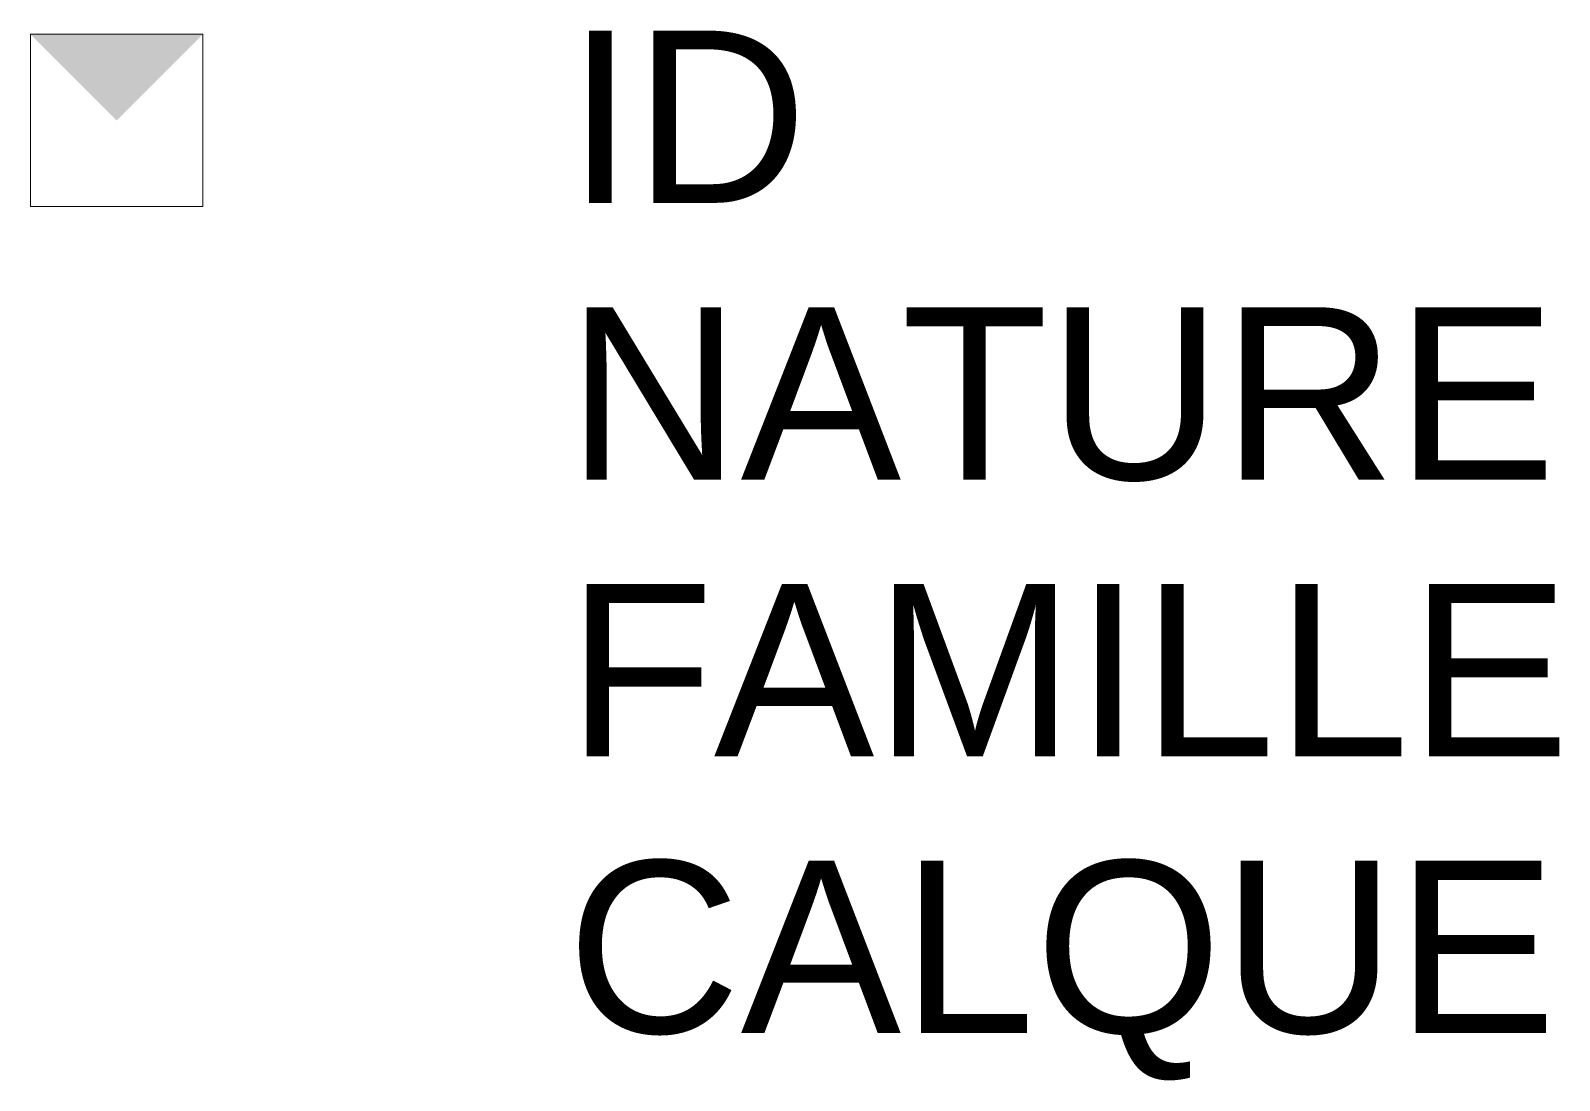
# Model space of a CAD drawing. Header units: metres. Extents: x 3141.9 to 3143.68, y 1885.51 to 1886.73.
import ezdxf

# ---------------------------------------------------------------- set-up
doc = ezdxf.new("R2010")
doc.units = ezdxf.units.M
doc.linetypes.add('Socle_Continu', pattern=[2.5, 2.5, 0])
doc.layers.add('EAUPL_SCT', color=5, linetype='Socle_Continu', lineweight=13, true_color=0x0000ff)
doc.styles.get("Standard").update_dxf_attribs({"font": 'arial.ttf'})

msp = doc.modelspace()

# ---------------------------------------------------------------- hatches: boundary and pattern name
at = {"layer": 'EAUPL_SCT', "linetype": 'Socle_Continu'}
h = msp.add_hatch(color=256, dxfattribs=at)
h.dxf.hatch_style = 1
h.paths.add_polyline_path([(3142.1012, 1886.7277), (3142.1012, 1886.7277), (3141.9012, 1886.7277), (3142.0012, 1886.6277)])

# ---------------------------------------------------------------- linework, layer by layer
msp.add_lwpolyline([(3141.9012, 1886.5277), (3142.1012, 1886.5277), (3142.1012, 1886.7277), (3141.9012, 1886.7277)], close=True, dxfattribs=at)

# ---------------------------------------------------------------- texts
at = {"layer": 'EAUPL_SCT', "linetype": 'Socle_Continu', "flags": 9}
for tag, p, s in [('ID', (3142.5238, 1886.532), 'BP_2081'), ('NATURE', (3142.5238, 1886.2108), 'Prise en charge'), ('FAMILLE', (3142.5238, 1885.8895), 'Eau pluviale'), ('CALQUE', (3142.5238, 1885.5682), 'EAUPL_SCT')]:
    msp.add_attdef(tag, p, s, height=0.2, dxfattribs=at)

doc.saveas('drawing.dxf')
